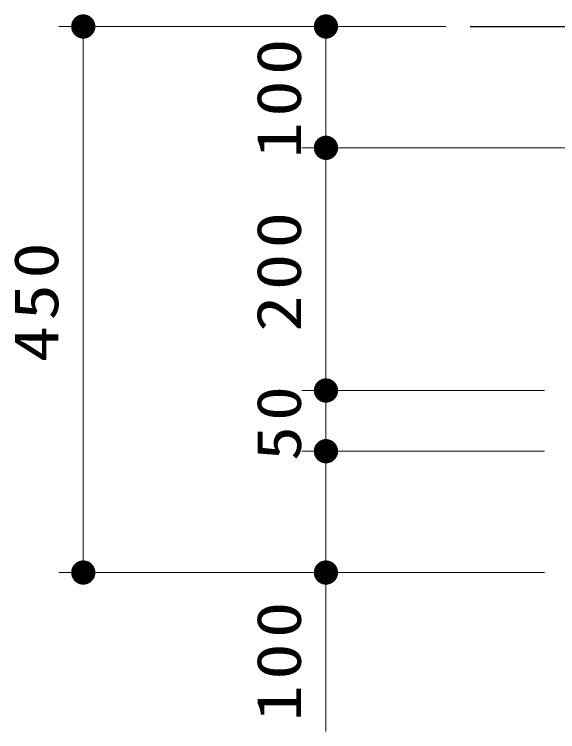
# Model space of a CAD drawing. Units: millimetres on the paper, enlarged 80 times, with parts at other scales. Extents: x -30800 to 0, y -379 to 21360.
# Drawn here: x -11222 to -9431, y 13179 to 15543 of the extents above; entities that cross this region are included whole.
import ezdxf

# ---------------------------------------------------------------- set-up
doc = ezdxf.new("R2010")
doc.units = ezdxf.units.MM
doc.header["$LTSCALE"] = 80
doc.layers.add('layer1', color=7, linetype='Continuous', lineweight=13)
doc.styles.add('ＭＳ ゴシック', font='')
doc.styles.get('ＭＳ ゴシック').set_extended_font_data('MS Gothic')

# ---------------------------------------------------------------- blocks, each defined once
blk = doc.blocks.new('filled_dot')
at = {"color": 0, "linetype": 'Continuous', "lineweight": -2, "const_width": 1.25}
blk.add_lwpolyline([(-0.625, 0, 1), (0.625, 0, 1)], format="xyb", close=True, dxfattribs=at)

msp = doc.modelspace()

# ---------------------------------------------------------------- linework, layer by layer
at = {"layer": 'layer1'}
for p, q in [((-10275.01, 15503.21), (-11075.01, 15503.21)), ((-10995.01, 13703.21), (-10995.01, 15503.21)), ((-9799.37, 15503.21), (-10275.01, 15503.21)), ((-10195.01, 15103.21), (-10195.01, 15503.21)), ((-9275.01, 15103.21), (-10275.01, 15103.21)), ((-10195.01, 14303.21), (-10195.01, 15103.21)), ((-9475.01, 14303.21), (-10275.01, 14303.21)), ((-10195.01, 14103.21), (-10195.01, 14303.21)), ((-9475.01, 14103.21), (-10275.01, 14103.21)), ((-10195.01, 13178.74), (-10195.01, 14103.21)), ((-10275.01, 13703.21), (-11075.01, 13703.21)), ((-9475.01, 13703.21), (-10275.01, 13703.21))]:
    msp.add_line(p, q, dxfattribs=at)
at = {"layer": 'layer1', "lineweight": 25}
msp.add_line((-9719.37, 15503.21), (-8780.41, 15503.21), dxfattribs=at)

# ---------------------------------------------------------------- block references
at = {"layer": 'layer1', "xscale": 32, "yscale": 32}
for p, rotation in [((-10995.01, 15503.21), 270), ((-10195.01, 15503.21), 270), ((-10195.01, 15103.21), 270), ((-10195.01, 15103.21), 90), ((-10195.01, 14303.21), 270), ((-10195.01, 14303.21), 90), ((-10195.01, 14103.21), 270), ((-10195.01, 14103.21), 90), ((-10995.01, 13703.21), 90), ((-10195.01, 13703.21), 90)]:
    msp.add_blockref('filled_dot', p, dxfattribs=dict(at, rotation=rotation))

# ---------------------------------------------------------------- texts
at = {"layer": 'layer1', "char_height": 146.6, "attachment_point": 8, "rotation": 90, "style": 'ＭＳ ゴシック'}
for s, insert in [('\\T1.15;\\W1.2;100', (-10275.01, 15274.6)), ('\\T1.15;\\W1.2;200', (-10275.01, 14703.21)), ('\\T1.15;\\W1.2;450', (-11075.01, 14603.21)), ('\\T1.15;\\W1.15;50', (-10275.01, 14203.21)), ('\\T1.15;\\W1.2;100', (-10275.01, 13418.74))]:
    msp.add_mtext(s, dxfattribs=dict(at, insert=insert))

doc.saveas('drawing.dxf')
